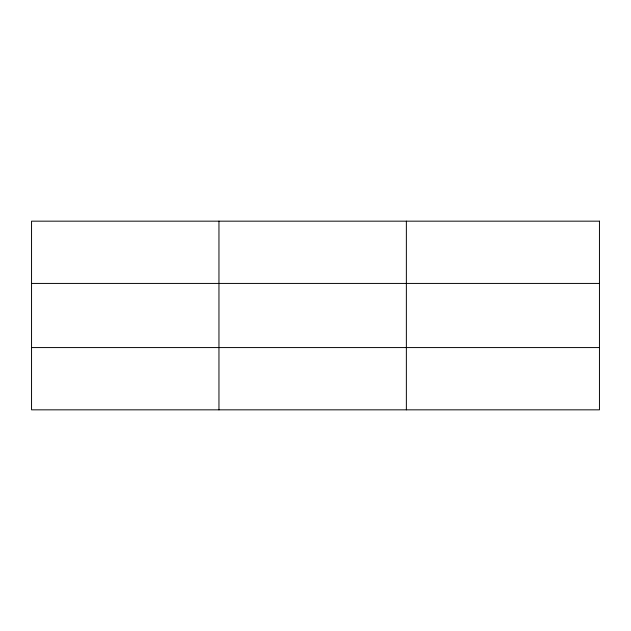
<?xml version="1.0" encoding="UTF-8"?>
<svg xmlns="http://www.w3.org/2000/svg" width="631" height="631" viewBox="0 0 631 631"><rect width="100%" height="100%" fill="white"/><g stroke="black" fill="none" stroke-linecap="round" stroke-linejoin="round"><path stroke-width="0.95" d="M218.957 409.834L218.957 221.165M406.364 409.834L406.364 221.165M31.55 283.429L599.45 283.429M31.55 347.571L599.45 347.571M599.45 221.165L599.45 409.834L31.55 409.834L31.55 221.165L599.45 221.165"/></g></svg>
